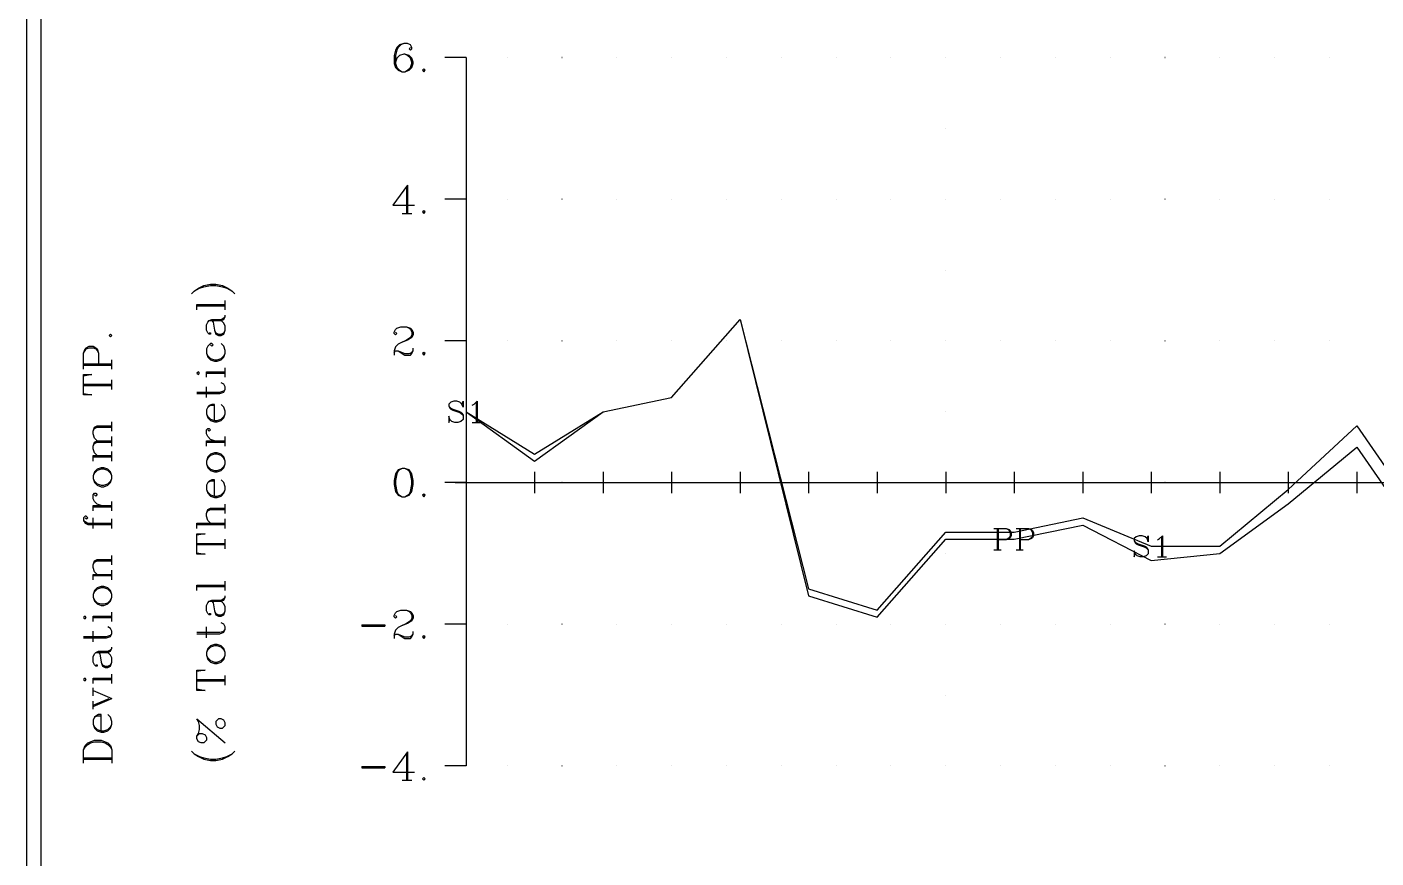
# Model space of a CAD drawing. Extents: x 10 to 200, y 0 to 250.
# Drawn here: x 10 to 105.3, y 134.5 to 193.2 of the extents above; entities that cross this region are included whole.
import ezdxf

# ---------------------------------------------------------------- set-up
doc = ezdxf.new("R2010")
doc.units = 0
doc.linetypes.add('1', pattern=[0])
for name, color, linetype in [('1', 7, '1'), ('2', 7, '1'), ('3', 7, '1')]:
    doc.layers.add(name, color=color, linetype=linetype)

msp = doc.modelspace()

# ---------------------------------------------------------------- linework, layer by layer
at = {"layer": '1'}
for p, q in [((41, 191), (39.5, 191)), ((41, 191), (41, 141)), ((36.88, 182), (36.88, 180)), ((36.79, 181.81), (36.79, 180)), ((41, 181), (39.5, 181)), ((36.5, 180), (37.17, 180)), ((22, 173.57), (24, 173.57)), ((22, 173.19), (22, 173.57)), ((22, 173.48), (24, 173.48)), ((24, 173.19), (24, 173.86)), ((41, 171), (39.5, 171)), ((16, 169), (16, 169.67)), ((14, 169.38), (16, 169.38)), ((14, 169.29), (16, 169.29)), ((22.67, 168.81), (24, 168.81)), ((22.67, 168.43), (22.67, 168.81)), ((22.67, 168.71), (24, 168.71)), ((24, 168.43), (24, 169.1)), ((14, 167.95), (16, 167.95)), ((14, 167.86), (16, 167.86)), ((16, 167.57), (16, 168.24)), ((22.67, 167), (22.67, 167.76)), ((41.71, 166.68), (41.71, 165.25)), ((16, 164.62), (16, 165.29)), ((41.43, 165.25), (42.07, 165.25)), ((16, 163.57), (16, 164.24)), ((22.67, 163.95), (24, 163.95)), ((22.67, 163.57), (22.67, 163.95)), ((22.67, 163.86), (24, 163.86)), ((24, 163.57), (24, 164.24)), ((14.67, 162.9), (16, 162.9)), ((14.67, 162.52), (14.67, 162.9)), ((16, 162.52), (16, 163.19)), ((14.67, 162.81), (16, 162.81)), ((41, 161), (39.5, 161)), ((40.24, 161), (41.76, 161)), ((41, 161.76), (41, 160.24)), ((45.08, 161), (46.6, 161)), ((45.84, 161.76), (45.84, 160.24)), ((49.92, 161), (51.44, 161)), ((50.68, 161.76), (50.68, 160.24)), ((54.75, 161), (56.28, 161)), ((55.52, 161.76), (55.52, 160.24)), ((59.59, 161), (61.12, 161)), ((60.35, 161.76), (60.35, 160.24)), ((64.43, 161), (65.96, 161)), ((65.19, 161.76), (65.19, 160.24)), ((69.27, 161), (70.79, 161)), ((70.03, 161.76), (70.03, 160.24)), ((74.11, 161), (75.63, 161)), ((74.87, 161.76), (74.87, 160.24)), ((78.95, 161), (80.47, 161)), ((79.71, 161.76), (79.71, 160.24)), ((83.79, 161), (85.31, 161)), ((84.55, 161.76), (84.55, 160.24)), ((88.63, 161), (90.15, 161)), ((89.39, 161.76), (89.39, 160.24)), ((93.46, 161), (94.99, 161)), ((94.23, 161.76), (94.23, 160.24)), ((98.3, 161), (99.83, 161)), ((99.06, 161.76), (99.06, 160.24)), ((103.14, 161), (104.67, 161)), ((103.9, 161.76), (103.9, 160.24)), ((14.67, 159.38), (16, 159.38)), ((14.67, 159), (14.67, 159.38)), ((14.67, 159.29), (16, 159.29)), ((16, 159), (16, 159.67)), ((24, 158.81), (24, 159.48)), ((14.67, 157.76), (14.67, 158.52)), ((16, 157.76), (16, 158.43)), ((22, 158.14), (24, 158.14)), ((22, 157.76), (22, 158.14)), ((24, 157.76), (24, 158.43)), ((22, 158.05), (24, 158.05)), ((78.5, 157.75), (78.5, 156.25)), ((78.57, 157.75), (78.57, 156.25)), ((80.07, 157.75), (80.07, 156.25)), ((80.14, 157.75), (80.14, 156.25)), ((90.1, 157.18), (90.1, 155.75)), ((22, 156.71), (24, 156.71)), ((22, 156.62), (24, 156.62)), ((24, 156.33), (24, 157)), ((78.28, 156.25), (78.78, 156.25)), ((79.85, 156.25), (80.35, 156.25)), ((16, 155.19), (16, 155.86)), ((89.82, 155.75), (90.46, 155.75)), ((14.67, 154.52), (16, 154.52)), ((14.67, 154.14), (14.67, 154.52)), ((14.67, 154.43), (16, 154.43)), ((16, 154.14), (16, 154.81)), ((22, 153.76), (24, 153.76)), ((22, 153.38), (22, 153.76)), ((22, 153.67), (24, 153.67)), ((24, 153.38), (24, 154.05)), ((14.67, 151.57), (16, 151.57)), ((14.67, 151.19), (14.67, 151.57)), ((14.67, 151.48), (16, 151.48)), ((16, 151.19), (16, 151.86)), ((14.67, 149.76), (14.67, 150.52)), ((22.67, 150.05), (22.67, 150.81)), ((41, 151), (39.5, 151)), ((14.67, 147.19), (16, 147.19)), ((14.67, 146.81), (14.67, 147.19)), ((14.67, 147.1), (16, 147.1)), ((16, 146.81), (16, 147.48)), ((22, 147.1), (24, 147.1)), ((22, 147), (24, 147)), ((24, 146.71), (24, 147.38)), ((14.67, 145.95), (14.67, 146.52)), ((14.67, 146.33), (16, 145.76)), ((14.67, 145.19), (16, 145.76)), ((14.67, 145.29), (15.81, 145.76)), ((14.67, 145), (14.67, 145.57)), ((22, 144.33), (24, 142.62)), ((36.88, 142), (36.88, 140)), ((14, 141.57), (16, 141.57)), ((14, 141.48), (16, 141.48)), ((36.79, 141.81), (36.79, 140)), ((41, 141), (39.5, 141)), ((36.5, 140), (37.17, 140))]:
    msp.add_line(p, q, dxfattribs=at)
for points in [[(37.07, 191.71), (36.98, 191.62), (37.07, 191.52), (37.17, 191.62), (37.17, 191.71), (37.07, 191.9), (36.88, 192), (36.6, 192), (36.31, 191.9), (36.12, 191.71), (36.02, 191.52), (35.93, 191.14), (35.93, 190.57), (36.02, 190.29), (36.21, 190.1), (36.5, 190), (36.69, 190), (36.98, 190.1), (37.17, 190.29), (37.26, 190.57), (37.26, 190.67), (37.17, 190.95), (36.98, 191.14), (36.69, 191.24), (36.6, 191.24), (36.31, 191.14), (36.12, 190.95), (36.02, 190.67)], [(36.6, 192), (36.4, 191.9), (36.21, 191.71), (36.12, 191.52), (36.02, 191.14), (36.02, 190.57), (36.12, 190.29), (36.31, 190.1), (36.5, 190)], [(36.69, 190), (36.88, 190.1), (37.07, 190.29), (37.17, 190.57), (37.17, 190.67), (37.07, 190.95), (36.88, 191.14), (36.69, 191.24)], [(38.02, 190.19), (37.93, 190.1), (38.02, 190), (38.12, 190.1), (38.02, 190.19)], [(36.88, 182), (35.83, 180.57), (37.36, 180.57)], [(38.02, 180.19), (37.93, 180.1), (38.02, 180), (38.12, 180.1), (38.02, 180.19)], [(21.62, 174.33), (21.81, 174.52), (22.1, 174.71), (22.48, 174.9), (22.95, 175), (23.33, 175), (23.81, 174.9), (24.19, 174.71), (24.48, 174.52), (24.67, 174.33)], [(21.81, 174.52), (22.19, 174.71), (22.48, 174.81), (22.95, 174.9), (23.33, 174.9), (23.81, 174.81), (24.1, 174.71), (24.48, 174.52)], [(22.86, 171.57), (22.95, 171.57), (22.95, 171.48), (22.86, 171.48), (22.76, 171.57), (22.67, 171.76), (22.67, 172.14), (22.76, 172.33), (22.86, 172.43), (23.05, 172.52), (23.71, 172.52), (23.9, 172.62), (24, 172.71)], [(22.86, 172.43), (23.71, 172.43), (23.9, 172.52), (24, 172.71), (24, 172.81)], [(23.05, 172.43), (23.14, 172.33), (23.24, 171.76), (23.33, 171.48), (23.52, 171.38), (23.71, 171.38), (23.9, 171.48), (24, 171.76), (24, 172.05), (23.9, 172.24), (23.71, 172.43)], [(41, 166), (45.84, 162.5), (50.68, 166), (55.52, 167), (60.35, 172.5), (65.19, 153), (70.03, 151.5), (74.87, 157), (79.71, 157), (84.55, 158), (89.39, 155.5), (94.23, 156), (99.06, 159.5), (103.9, 163.5), (108.74, 156.5)], [(41, 166), (45.84, 163), (50.68, 166), (55.52, 167), (60.35, 172.5), (65.19, 153.5), (70.03, 152), (74.87, 157.5), (79.71, 157.5), (84.55, 158.5), (89.39, 156.5), (94.23, 156.5), (99.06, 160.5), (103.9, 165), (108.74, 158)], [(15.81, 171.38), (15.9, 171.29), (16, 171.38), (15.9, 171.48), (15.81, 171.38)], [(23.24, 171.76), (23.33, 171.57), (23.52, 171.48), (23.71, 171.48), (23.9, 171.57), (24, 171.76)], [(36.02, 171.62), (36.12, 171.52), (36.02, 171.43), (35.93, 171.52), (35.93, 171.62), (36.02, 171.81), (36.12, 171.9), (36.4, 172), (36.79, 172), (37.07, 171.9), (37.17, 171.81), (37.26, 171.62), (37.26, 171.43), (37.17, 171.24), (36.88, 171.05), (36.4, 170.86), (36.21, 170.76), (36.02, 170.57), (35.93, 170.29), (35.93, 170)], [(36.79, 172), (36.98, 171.9), (37.07, 171.81), (37.17, 171.62), (37.17, 171.43), (37.07, 171.24), (36.79, 171.05), (36.4, 170.86)], [(14, 169), (14, 170.14), (14.1, 170.43), (14.19, 170.52), (14.38, 170.62), (14.67, 170.62), (14.86, 170.52), (14.95, 170.43), (15.05, 170.14), (15.05, 169.38)], [(14, 170.14), (14.1, 170.33), (14.19, 170.43), (14.38, 170.52), (14.67, 170.52), (14.86, 170.43), (14.95, 170.33), (15.05, 170.14)], [(22.95, 170.71), (23.05, 170.62), (23.14, 170.71), (23.05, 170.81), (22.95, 170.81), (22.76, 170.62), (22.67, 170.43), (22.67, 170.14), (22.76, 169.86), (22.95, 169.67), (23.24, 169.57), (23.43, 169.57), (23.71, 169.67), (23.9, 169.86), (24, 170.14), (24, 170.33), (23.9, 170.62), (23.71, 170.81)], [(22.67, 170.14), (22.76, 169.95), (22.95, 169.76), (23.24, 169.67), (23.43, 169.67), (23.71, 169.76), (23.9, 169.95), (24, 170.14)], [(35.93, 170.19), (36.02, 170.29), (36.21, 170.29), (36.69, 170.1), (36.98, 170.1), (37.17, 170.19), (37.26, 170.29)], [(36.21, 170.29), (36.69, 170), (37.07, 170), (37.17, 170.1), (37.26, 170.29), (37.26, 170.48)], [(38.02, 170.19), (37.93, 170.1), (38.02, 170), (38.12, 170.1), (38.02, 170.19)], [(14, 167.29), (14.57, 167.19), (14, 167.19), (14, 168.62), (14.57, 168.62), (14, 168.52)], [(22, 168.71), (22.1, 168.62), (22.19, 168.71), (22.1, 168.81), (22, 168.71)], [(22, 167.29), (23.62, 167.29), (23.9, 167.38), (24, 167.57), (24, 167.76), (23.9, 167.95), (23.71, 168.05)], [(22, 167.38), (23.62, 167.38), (23.9, 167.48), (24, 167.57)], [(40.71, 166.54), (40.79, 166.75), (40.79, 166.32), (40.71, 166.54), (40.57, 166.68), (40.36, 166.75), (40.14, 166.75), (39.93, 166.68), (39.79, 166.54), (39.79, 166.39), (39.86, 166.25), (39.93, 166.18), (40.07, 166.11), (40.5, 165.96), (40.64, 165.89), (40.79, 165.75)], [(41.43, 166.46), (41.57, 166.54), (41.79, 166.75), (41.79, 165.25)], [(23.24, 165.38), (23.24, 166.52), (23.05, 166.52), (22.86, 166.43), (22.76, 166.33), (22.67, 166.14), (22.67, 165.86), (22.76, 165.57), (22.95, 165.38), (23.24, 165.29), (23.43, 165.29), (23.71, 165.38), (23.9, 165.57), (24, 165.86), (24, 166.05), (23.9, 166.33), (23.71, 166.52)], [(22.67, 165.86), (22.76, 165.67), (22.95, 165.48), (23.24, 165.38), (23.43, 165.38), (23.71, 165.48), (23.9, 165.67), (24, 165.86)], [(23.24, 166.43), (22.95, 166.43), (22.76, 166.33)], [(39.79, 166.39), (39.93, 166.25), (40.07, 166.18), (40.5, 166.04), (40.64, 165.96), (40.71, 165.89), (40.79, 165.75), (40.79, 165.46), (40.64, 165.32), (40.43, 165.25), (40.21, 165.25), (40, 165.32), (39.86, 165.46), (39.79, 165.68), (39.79, 165.25), (39.86, 165.46)], [(14.95, 163.95), (14.76, 164.14), (14.67, 164.43), (14.67, 164.62), (14.76, 164.9), (14.95, 165), (16, 165)], [(14.67, 164.62), (14.76, 164.81), (14.95, 164.9), (16, 164.9)], [(23.24, 163.95), (22.95, 164.05), (22.76, 164.24), (22.67, 164.43), (22.67, 164.71), (22.76, 164.81), (22.86, 164.81), (22.95, 164.71), (22.86, 164.62), (22.76, 164.71)], [(14.95, 162.9), (14.76, 163.1), (14.67, 163.38), (14.67, 163.57), (14.76, 163.86), (14.95, 163.95), (16, 163.95)], [(14.67, 163.57), (14.76, 163.76), (14.95, 163.86), (16, 163.86)], [(22.67, 162.33), (22.76, 162.05), (22.95, 161.86), (23.24, 161.76), (23.43, 161.76), (23.71, 161.86), (23.9, 162.05), (24, 162.33), (24, 162.52), (23.9, 162.81), (23.71, 163), (23.43, 163.1), (23.24, 163.1), (22.95, 163), (22.76, 162.81), (22.67, 162.52), (22.67, 162.33)], [(24, 162.52), (23.9, 162.71), (23.71, 162.9), (23.43, 163), (23.24, 163), (22.95, 162.9), (22.76, 162.71), (22.67, 162.52)], [(14.67, 161.29), (14.76, 161), (14.95, 160.81), (15.24, 160.71), (15.43, 160.71), (15.71, 160.81), (15.9, 161), (16, 161.29), (16, 161.48), (15.9, 161.76), (15.71, 161.95), (15.43, 162.05), (15.24, 162.05), (14.95, 161.95), (14.76, 161.76), (14.67, 161.48), (14.67, 161.29)], [(16, 161.48), (15.9, 161.67), (15.71, 161.86), (15.43, 161.95), (15.24, 161.95), (14.95, 161.86), (14.76, 161.67), (14.67, 161.48)], [(22.67, 162.33), (22.76, 162.14), (22.95, 161.95), (23.24, 161.86), (23.43, 161.86), (23.71, 161.95), (23.9, 162.14), (24, 162.33)], [(36.5, 162), (36.21, 161.9), (36.02, 161.62), (35.93, 161.14), (35.93, 160.86), (36.02, 160.38), (36.21, 160.1), (36.5, 160), (36.69, 160), (36.98, 160.1), (37.17, 160.38), (37.26, 160.86), (37.26, 161.14), (37.17, 161.62), (36.98, 161.9), (36.69, 162), (36.5, 162)], [(36.5, 162), (36.31, 161.9), (36.21, 161.81), (36.12, 161.62), (36.02, 161.14), (36.02, 160.86), (36.12, 160.38), (36.21, 160.19), (36.31, 160.1), (36.5, 160)], [(36.69, 160), (36.88, 160.1), (36.98, 160.19), (37.07, 160.38), (37.17, 160.86), (37.17, 161.14), (37.07, 161.62), (36.98, 161.81), (36.88, 161.9), (36.69, 162)], [(14.67, 161.29), (14.76, 161.1), (14.95, 160.9), (15.24, 160.81), (15.43, 160.81), (15.71, 160.9), (15.9, 161.1), (16, 161.29)], [(23.24, 160.05), (23.24, 161.19), (23.05, 161.19), (22.86, 161.1), (22.76, 161), (22.67, 160.81), (22.67, 160.52), (22.76, 160.24), (22.95, 160.05), (23.24, 159.95), (23.43, 159.95), (23.71, 160.05), (23.9, 160.24), (24, 160.52), (24, 160.71), (23.9, 161), (23.71, 161.19)], [(23.24, 161.1), (22.95, 161.1), (22.76, 161)], [(41, 161), (45.84, 161), (50.68, 161), (55.52, 161), (60.35, 161), (65.19, 161), (70.03, 161), (74.87, 161), (79.71, 161), (84.55, 161), (89.39, 161), (94.23, 161), (99.06, 161), (103.9, 161), (108.74, 161)], [(15.24, 159.38), (14.95, 159.48), (14.76, 159.67), (14.67, 159.86), (14.67, 160.14), (14.76, 160.24), (14.86, 160.24), (14.95, 160.14), (14.86, 160.05), (14.76, 160.14)], [(22.67, 160.52), (22.76, 160.33), (22.95, 160.14), (23.24, 160.05), (23.43, 160.05), (23.71, 160.14), (23.9, 160.33), (24, 160.52)], [(38.02, 160.19), (37.93, 160.1), (38.02, 160), (38.12, 160.1), (38.02, 160.19)], [(22.95, 158.14), (22.76, 158.33), (22.67, 158.62), (22.67, 158.81), (22.76, 159.1), (22.95, 159.19), (24, 159.19)], [(22.67, 158.81), (22.76, 159), (22.95, 159.1), (24, 159.1)], [(14.1, 158.52), (14.19, 158.43), (14.29, 158.52), (14.19, 158.62), (14.1, 158.62), (14, 158.52), (14, 158.33), (14.1, 158.14), (14.29, 158.05), (16, 158.05)], [(14, 158.33), (14.1, 158.24), (14.29, 158.14), (16, 158.14)], [(22, 156.05), (22.57, 155.95), (22, 155.95), (22, 157.38), (22.57, 157.38), (22, 157.29)], [(78.28, 157.75), (79.14, 157.75), (79.35, 157.68), (79.42, 157.61), (79.5, 157.46), (79.5, 157.25), (79.42, 157.11), (79.35, 157.04), (79.14, 156.96), (78.57, 156.96)], [(79.14, 157.75), (79.28, 157.68), (79.35, 157.61), (79.42, 157.46), (79.42, 157.25), (79.35, 157.11), (79.28, 157.04), (79.14, 156.96)], [(79.85, 157.75), (80.71, 157.75), (80.92, 157.68), (81, 157.61), (81.07, 157.46), (81.07, 157.25), (81, 157.11), (80.92, 157.04), (80.71, 156.96), (80.14, 156.96)], [(80.71, 157.75), (80.85, 157.68), (80.92, 157.61), (81, 157.46), (81, 157.25), (80.92, 157.11), (80.85, 157.04), (80.71, 156.96)], [(89.1, 157.04), (89.17, 157.25), (89.17, 156.82), (89.1, 157.04), (88.96, 157.18), (88.74, 157.25), (88.53, 157.25), (88.32, 157.18), (88.17, 157.04), (88.17, 156.89), (88.24, 156.75), (88.32, 156.68), (88.46, 156.61), (88.89, 156.46), (89.03, 156.39), (89.17, 156.25)], [(89.82, 156.96), (89.96, 157.04), (90.17, 157.25), (90.17, 155.75)], [(88.17, 156.89), (88.32, 156.75), (88.46, 156.68), (88.89, 156.54), (89.03, 156.46), (89.1, 156.39), (89.17, 156.25), (89.17, 155.96), (89.03, 155.82), (88.82, 155.75), (88.6, 155.75), (88.39, 155.82), (88.24, 155.96), (88.17, 156.18), (88.17, 155.75), (88.24, 155.96)], [(14.95, 154.52), (14.76, 154.71), (14.67, 155), (14.67, 155.19), (14.76, 155.48), (14.95, 155.57), (16, 155.57)], [(14.67, 155.19), (14.76, 155.38), (14.95, 155.48), (16, 155.48)], [(14.67, 152.9), (14.76, 152.62), (14.95, 152.43), (15.24, 152.33), (15.43, 152.33), (15.71, 152.43), (15.9, 152.62), (16, 152.9), (16, 153.1), (15.9, 153.38), (15.71, 153.57), (15.43, 153.67), (15.24, 153.67), (14.95, 153.57), (14.76, 153.38), (14.67, 153.1), (14.67, 152.9)], [(16, 153.1), (15.9, 153.29), (15.71, 153.48), (15.43, 153.57), (15.24, 153.57), (14.95, 153.48), (14.76, 153.29), (14.67, 153.1)], [(14.67, 152.9), (14.76, 152.71), (14.95, 152.52), (15.24, 152.43), (15.43, 152.43), (15.71, 152.52), (15.9, 152.71), (16, 152.9)], [(22.86, 151.76), (22.95, 151.76), (22.95, 151.67), (22.86, 151.67), (22.76, 151.76), (22.67, 151.95), (22.67, 152.33), (22.76, 152.52), (22.86, 152.62), (23.05, 152.71), (23.71, 152.71), (23.9, 152.81), (24, 152.9)], [(22.86, 152.62), (23.71, 152.62), (23.9, 152.71), (24, 152.9), (24, 153)], [(23.05, 152.62), (23.14, 152.52), (23.24, 151.95), (23.33, 151.67), (23.52, 151.57), (23.71, 151.57), (23.9, 151.67), (24, 151.95), (24, 152.24), (23.9, 152.43), (23.71, 152.62)], [(14, 151.48), (14.1, 151.38), (14.19, 151.48), (14.1, 151.57), (14, 151.48)], [(23.24, 151.95), (23.33, 151.76), (23.52, 151.67), (23.71, 151.67), (23.9, 151.76), (24, 151.95)], [(36.02, 151.62), (36.12, 151.52), (36.02, 151.43), (35.93, 151.52), (35.93, 151.62), (36.02, 151.81), (36.12, 151.9), (36.4, 152), (36.79, 152), (37.07, 151.9), (37.17, 151.81), (37.26, 151.62), (37.26, 151.43), (37.17, 151.24), (36.88, 151.05), (36.4, 150.86), (36.21, 150.76), (36.02, 150.57), (35.93, 150.29), (35.93, 150)], [(36.79, 152), (36.98, 151.9), (37.07, 151.81), (37.17, 151.62), (37.17, 151.43), (37.07, 151.24), (36.79, 151.05), (36.4, 150.86)], [(14, 150.05), (15.62, 150.05), (15.9, 150.14), (16, 150.33), (16, 150.52), (15.9, 150.71), (15.71, 150.81)], [(22, 150.33), (23.62, 150.33), (23.9, 150.43), (24, 150.62), (24, 150.81), (23.9, 151), (23.71, 151.1)], [(22, 150.43), (23.62, 150.43), (23.9, 150.52), (24, 150.62)], [(33.64, 150.95), (35.26, 150.95), (35.26, 150.86)], [(33.64, 150.95), (33.64, 150.86), (35.26, 150.86)], [(14, 150.14), (15.62, 150.14), (15.9, 150.24), (16, 150.33)], [(22.67, 148.81), (22.76, 148.52), (22.95, 148.33), (23.24, 148.24), (23.43, 148.24), (23.71, 148.33), (23.9, 148.52), (24, 148.81), (24, 149), (23.9, 149.29), (23.71, 149.48), (23.43, 149.57), (23.24, 149.57), (22.95, 149.48), (22.76, 149.29), (22.67, 149), (22.67, 148.81)], [(35.93, 150.19), (36.02, 150.29), (36.21, 150.29), (36.69, 150.1), (36.98, 150.1), (37.17, 150.19), (37.26, 150.29)], [(36.21, 150.29), (36.69, 150), (37.07, 150), (37.17, 150.1), (37.26, 150.29), (37.26, 150.48)], [(38.02, 150.19), (37.93, 150.1), (38.02, 150), (38.12, 150.1), (38.02, 150.19)], [(14.86, 148.14), (14.95, 148.14), (14.95, 148.05), (14.86, 148.05), (14.76, 148.14), (14.67, 148.33), (14.67, 148.71), (14.76, 148.9), (14.86, 149), (15.05, 149.1), (15.71, 149.1), (15.9, 149.19), (16, 149.29)], [(14.86, 149), (15.71, 149), (15.9, 149.1), (16, 149.29), (16, 149.38)], [(15.05, 149), (15.14, 148.9), (15.24, 148.33), (15.33, 148.05), (15.52, 147.95), (15.71, 147.95), (15.9, 148.05), (16, 148.33), (16, 148.62), (15.9, 148.81), (15.71, 149)], [(24, 149), (23.9, 149.19), (23.71, 149.38), (23.43, 149.48), (23.24, 149.48), (22.95, 149.38), (22.76, 149.19), (22.67, 149)], [(22.67, 148.81), (22.76, 148.62), (22.95, 148.43), (23.24, 148.33), (23.43, 148.33), (23.71, 148.43), (23.9, 148.62), (24, 148.81)], [(15.24, 148.33), (15.33, 148.14), (15.52, 148.05), (15.71, 148.05), (15.9, 148.14), (16, 148.33)], [(22, 146.43), (22.57, 146.33), (22, 146.33), (22, 147.76), (22.57, 147.76), (22, 147.67)], [(14, 147.1), (14.1, 147), (14.19, 147.1), (14.1, 147.19), (14, 147.1)], [(15.24, 143.48), (15.24, 144.62), (15.05, 144.62), (14.86, 144.52), (14.76, 144.43), (14.67, 144.24), (14.67, 143.95), (14.76, 143.67), (14.95, 143.48), (15.24, 143.38), (15.43, 143.38), (15.71, 143.48), (15.9, 143.67), (16, 143.95), (16, 144.14), (15.9, 144.43), (15.71, 144.62)], [(14.67, 143.95), (14.76, 143.76), (14.95, 143.57), (15.24, 143.48), (15.43, 143.48), (15.71, 143.57), (15.9, 143.76), (16, 143.95)], [(15.24, 144.52), (14.95, 144.52), (14.76, 144.43)], [(22, 143.1), (22.19, 143.29), (22.38, 143.29), (22.57, 143.19), (22.67, 143), (22.67, 142.81), (22.48, 142.62), (22.29, 142.62), (22.1, 142.71), (22, 142.9), (22, 143.1), (22.1, 143.29), (22.19, 143.57), (22.19, 143.86), (22.1, 144.14), (22, 144.33)], [(23.33, 143.95), (23.43, 143.76), (23.62, 143.67), (23.81, 143.67), (24, 143.86), (24, 144.05), (23.9, 144.24), (23.71, 144.33), (23.52, 144.33), (23.33, 144.14), (23.33, 143.95)], [(14, 141.19), (14, 142.14), (14.1, 142.43), (14.29, 142.62), (14.48, 142.71), (14.76, 142.81), (15.24, 142.81), (15.52, 142.71), (15.71, 142.62), (15.9, 142.43), (16, 142.14), (16, 141.19)], [(14, 142.14), (14.1, 142.33), (14.29, 142.52), (14.48, 142.62), (14.76, 142.71), (15.24, 142.71), (15.52, 142.62), (15.71, 142.52), (15.9, 142.33), (16, 142.14)], [(21.62, 142.05), (21.81, 141.86), (22.1, 141.67), (22.48, 141.48), (22.95, 141.38), (23.33, 141.38), (23.81, 141.48), (24.19, 141.67), (24.48, 141.86), (24.67, 142.05)], [(36.88, 142), (35.83, 140.57), (37.36, 140.57)], [(21.81, 141.86), (22.19, 141.67), (22.48, 141.57), (22.95, 141.48), (23.33, 141.48), (23.81, 141.57), (24.1, 141.67), (24.48, 141.86)], [(33.64, 140.95), (35.26, 140.95), (35.26, 140.86)], [(33.64, 140.95), (33.64, 140.86), (35.26, 140.86)], [(38.02, 140.19), (37.93, 140.1), (38.02, 140), (38.12, 140.1), (38.02, 140.19)]]:
    msp.add_lwpolyline(points, dxfattribs=at)
at = {"layer": '2'}
for points in [[(11, 1), (11, 249), (199, 249), (199, 1), (11, 1)], [(43.9, 191), (43.9, 191), (43.9, 191), (43.9, 191), (43.9, 191)], [(47.78, 191), (47.77, 191), (47.77, 191), (47.78, 191), (47.78, 191)], [(51.65, 191), (51.64, 191), (51.64, 191), (51.65, 191), (51.65, 191)], [(55.52, 191), (55.51, 191), (55.51, 191), (55.52, 191), (55.52, 191)], [(59.39, 191), (59.39, 191), (59.39, 191), (59.39, 191), (59.39, 191)], [(63.26, 191), (63.26, 191), (63.26, 191), (63.26, 191), (63.26, 191)], [(67.13, 191), (67.13, 191), (67.13, 191), (67.13, 191), (67.13, 191)], [(71, 191), (71, 191), (71, 191), (71, 191), (71, 191)], [(74.87, 191), (74.87, 191), (74.87, 191), (74.87, 191), (74.87, 191)], [(74.87, 191), (74.87, 191), (74.87, 191), (74.87, 191), (74.87, 191)], [(78.74, 191), (78.74, 191), (78.74, 191), (78.74, 191), (78.74, 191)], [(82.61, 191), (82.61, 191), (82.61, 191), (82.61, 191), (82.61, 191)], [(86.49, 191), (86.48, 191), (86.48, 191), (86.49, 191), (86.49, 191)], [(90.36, 191), (90.35, 191), (90.35, 191), (90.36, 191), (90.36, 191)], [(94.23, 191), (94.22, 191), (94.22, 191), (94.23, 191), (94.23, 191)], [(98.1, 191), (98.1, 191), (98.1, 191), (98.1, 191), (98.1, 191)], [(101.97, 191), (101.97, 191), (101.97, 191), (101.97, 191), (101.97, 191)], [(74.87, 186), (74.87, 186), (74.87, 186), (74.87, 186), (74.87, 186)], [(43.9, 181), (43.9, 181), (43.9, 181), (43.9, 181), (43.9, 181)], [(47.78, 181), (47.77, 181), (47.77, 181), (47.78, 181), (47.78, 181)], [(51.65, 181), (51.64, 181), (51.64, 181), (51.65, 181), (51.65, 181)], [(55.52, 181), (55.51, 181), (55.51, 181), (55.52, 181), (55.52, 181)], [(59.39, 181), (59.39, 181), (59.39, 181), (59.39, 181), (59.39, 181)], [(63.26, 181), (63.26, 181), (63.26, 181), (63.26, 181), (63.26, 181)], [(67.13, 181), (67.13, 181), (67.13, 181), (67.13, 181), (67.13, 181)], [(71, 181), (71, 181), (71, 181), (71, 181), (71, 181)], [(74.87, 181), (74.87, 181), (74.87, 181), (74.87, 181), (74.87, 181)], [(74.87, 181), (74.87, 181), (74.87, 181), (74.87, 181), (74.87, 181)], [(78.74, 181), (78.74, 181), (78.74, 181), (78.74, 181), (78.74, 181)], [(82.61, 181), (82.61, 181), (82.61, 181), (82.61, 181), (82.61, 181)], [(86.49, 181), (86.48, 181), (86.48, 181), (86.49, 181), (86.49, 181)], [(90.36, 181), (90.35, 181), (90.35, 181), (90.36, 181), (90.36, 181)], [(94.23, 181), (94.22, 181), (94.22, 181), (94.23, 181), (94.23, 181)], [(98.1, 181), (98.1, 181), (98.1, 181), (98.1, 181), (98.1, 181)], [(101.97, 181), (101.97, 181), (101.97, 181), (101.97, 181), (101.97, 181)], [(74.87, 176), (74.87, 176), (74.87, 176), (74.87, 176), (74.87, 176)], [(43.9, 171), (43.9, 171), (43.9, 171), (43.9, 171), (43.9, 171)], [(47.78, 171), (47.77, 171), (47.77, 171), (47.78, 171), (47.78, 171)], [(51.65, 171), (51.64, 171), (51.64, 171), (51.65, 171), (51.65, 171)], [(55.52, 171), (55.51, 171), (55.51, 171), (55.52, 171), (55.52, 171)], [(59.39, 171), (59.39, 171), (59.39, 171), (59.39, 171), (59.39, 171)], [(63.26, 171), (63.26, 171), (63.26, 171), (63.26, 171), (63.26, 171)], [(67.13, 171), (67.13, 171), (67.13, 171), (67.13, 171), (67.13, 171)], [(71, 171), (71, 171), (71, 171), (71, 171), (71, 171)], [(74.87, 171), (74.87, 171), (74.87, 171), (74.87, 171), (74.87, 171)], [(74.87, 171), (74.87, 171), (74.87, 171), (74.87, 171), (74.87, 171)], [(78.74, 171), (78.74, 171), (78.74, 171), (78.74, 171), (78.74, 171)], [(82.61, 171), (82.61, 171), (82.61, 171), (82.61, 171), (82.61, 171)], [(86.49, 171), (86.48, 171), (86.48, 171), (86.49, 171), (86.49, 171)], [(90.36, 171), (90.35, 171), (90.35, 171), (90.36, 171), (90.36, 171)], [(94.23, 171), (94.22, 171), (94.22, 171), (94.23, 171), (94.23, 171)], [(98.1, 171), (98.1, 171), (98.1, 171), (98.1, 171), (98.1, 171)], [(101.97, 171), (101.97, 171), (101.97, 171), (101.97, 171), (101.97, 171)], [(74.87, 166), (74.87, 166), (74.87, 166), (74.87, 166), (74.87, 166)], [(43.9, 161), (43.9, 161), (43.9, 161), (43.9, 161), (43.9, 161)], [(47.78, 161), (47.77, 161), (47.77, 161), (47.78, 161), (47.78, 161)], [(51.65, 161), (51.64, 161), (51.64, 161), (51.65, 161), (51.65, 161)], [(55.52, 161), (55.51, 161), (55.51, 161), (55.52, 161), (55.52, 161)], [(59.39, 161), (59.39, 161), (59.39, 161), (59.39, 161), (59.39, 161)], [(63.26, 161), (63.26, 161), (63.26, 161), (63.26, 161), (63.26, 161)], [(67.13, 161), (67.13, 161), (67.13, 161), (67.13, 161), (67.13, 161)], [(71, 161), (71, 161), (71, 161), (71, 161), (71, 161)], [(74.87, 161), (74.87, 161), (74.87, 161), (74.87, 161), (74.87, 161)], [(74.87, 161), (74.87, 161), (74.87, 161), (74.87, 161), (74.87, 161)], [(78.74, 161), (78.74, 161), (78.74, 161), (78.74, 161), (78.74, 161)], [(82.61, 161), (82.61, 161), (82.61, 161), (82.61, 161), (82.61, 161)], [(86.49, 161), (86.48, 161), (86.48, 161), (86.49, 161), (86.49, 161)], [(90.36, 161), (90.35, 161), (90.35, 161), (90.36, 161), (90.36, 161)], [(94.23, 161), (94.22, 161), (94.22, 161), (94.23, 161), (94.23, 161)], [(98.1, 161), (98.1, 161), (98.1, 161), (98.1, 161), (98.1, 161)], [(101.97, 161), (101.97, 161), (101.97, 161), (101.97, 161), (101.97, 161)], [(74.87, 156), (74.87, 156), (74.87, 156), (74.87, 156), (74.87, 156)], [(43.9, 151), (43.9, 151), (43.9, 151), (43.9, 151), (43.9, 151)], [(47.78, 151), (47.77, 151), (47.77, 151), (47.78, 151), (47.78, 151)], [(51.65, 151), (51.64, 151), (51.64, 151), (51.65, 151), (51.65, 151)], [(55.52, 151), (55.51, 151), (55.51, 151), (55.52, 151), (55.52, 151)], [(59.39, 151), (59.39, 151), (59.39, 151), (59.39, 151), (59.39, 151)], [(63.26, 151), (63.26, 151), (63.26, 151), (63.26, 151), (63.26, 151)], [(67.13, 151), (67.13, 151), (67.13, 151), (67.13, 151), (67.13, 151)], [(71, 151), (71, 151), (71, 151), (71, 151), (71, 151)], [(74.87, 151), (74.87, 151), (74.87, 151), (74.87, 151), (74.87, 151)], [(74.87, 151), (74.87, 151), (74.87, 151), (74.87, 151), (74.87, 151)], [(78.74, 151), (78.74, 151), (78.74, 151), (78.74, 151), (78.74, 151)], [(82.61, 151), (82.61, 151), (82.61, 151), (82.61, 151), (82.61, 151)], [(86.49, 151), (86.48, 151), (86.48, 151), (86.49, 151), (86.49, 151)], [(90.36, 151), (90.35, 151), (90.35, 151), (90.36, 151), (90.36, 151)], [(94.23, 151), (94.22, 151), (94.22, 151), (94.23, 151), (94.23, 151)], [(98.1, 151), (98.1, 151), (98.1, 151), (98.1, 151), (98.1, 151)], [(101.97, 151), (101.97, 151), (101.97, 151), (101.97, 151), (101.97, 151)], [(74.87, 146), (74.87, 146), (74.87, 146), (74.87, 146), (74.87, 146)], [(43.9, 141), (43.9, 141), (43.9, 141), (43.9, 141), (43.9, 141)], [(47.78, 141), (47.77, 141), (47.77, 141), (47.78, 141), (47.78, 141)], [(51.65, 141), (51.64, 141), (51.64, 141), (51.65, 141), (51.65, 141)], [(55.52, 141), (55.51, 141), (55.51, 141), (55.52, 141), (55.52, 141)], [(59.39, 141), (59.39, 141), (59.39, 141), (59.39, 141), (59.39, 141)], [(63.26, 141), (63.26, 141), (63.26, 141), (63.26, 141), (63.26, 141)], [(67.13, 141), (67.13, 141), (67.13, 141), (67.13, 141), (67.13, 141)], [(71, 141), (71, 141), (71, 141), (71, 141), (71, 141)], [(74.87, 141), (74.87, 141), (74.87, 141), (74.87, 141), (74.87, 141)], [(74.87, 141), (74.87, 141), (74.87, 141), (74.87, 141), (74.87, 141)], [(78.74, 141), (78.74, 141), (78.74, 141), (78.74, 141), (78.74, 141)], [(82.61, 141), (82.61, 141), (82.61, 141), (82.61, 141), (82.61, 141)], [(86.49, 141), (86.48, 141), (86.48, 141), (86.49, 141), (86.49, 141)], [(90.36, 141), (90.35, 141), (90.35, 141), (90.36, 141), (90.36, 141)], [(94.23, 141), (94.22, 141), (94.22, 141), (94.23, 141), (94.23, 141)], [(98.1, 141), (98.1, 141), (98.1, 141), (98.1, 141), (98.1, 141)], [(101.97, 141), (101.97, 141), (101.97, 141), (101.97, 141), (101.97, 141)]]:
    msp.add_lwpolyline(points, dxfattribs=at)
at = {"layer": '3'}
msp.add_lwpolyline([(10, 0), (10, 250), (200, 250), (200, 0), (10, 0)], dxfattribs=at)

doc.saveas('drawing.dxf')
